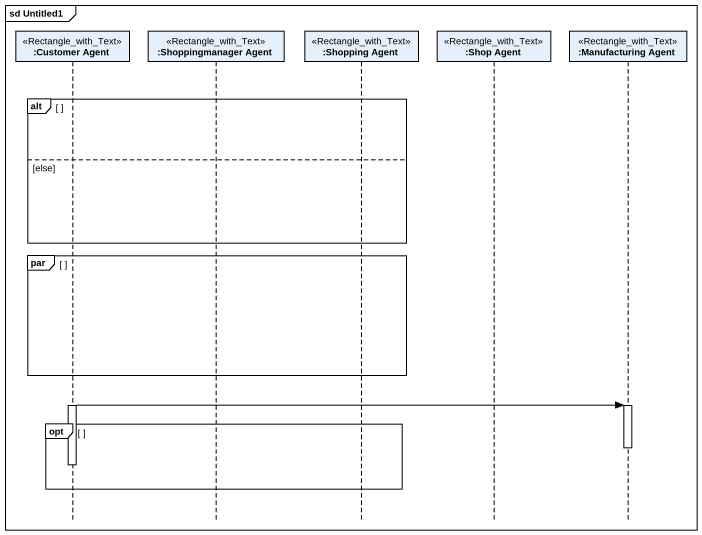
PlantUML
@startuml
mainframe sd Untitled1
hide footbox
participant ":Customer Agent" as Customer_Agent <<Rectangle_with_Text>>
participant ":Shoppingmanager Agent" as Shoppingmanager_Agent <<Rectangle_with_Text>>
participant ":Shopping Agent" as Shopping_Agent <<Rectangle_with_Text>>
participant ":Shop Agent" as Shop_Agent <<Rectangle_with_Text>>
participant ":Manufacturing Agent" as Manufacturing_Agent <<Rectangle_with_Text>>

alt
else else
end
par
end
activate Customer_Agent
Customer_Agent -> Manufacturing_Agent
activate Manufacturing_Agent
opt
  deactivate Manufacturing_Agent
  deactivate Customer_Agent
end
@enduml
